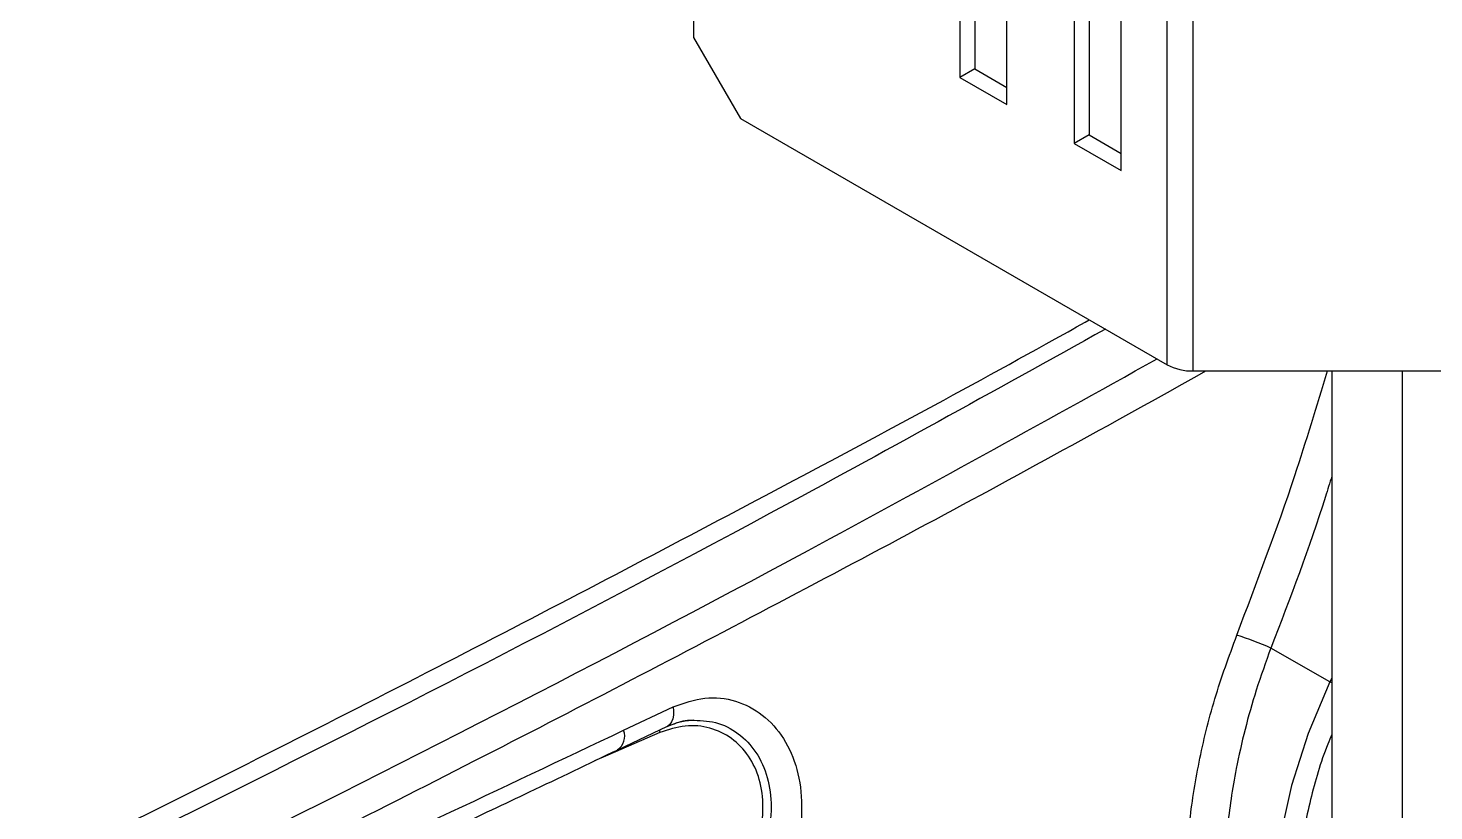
# Model space of a CAD drawing. Extents: x 8 to 113, y 1 to 87.
# Drawn here: x 18.066 to 20.717, y 6.502 to 7.979 of the extents above; entities that cross this region are included whole.
import ezdxf

# ---------------------------------------------------------------- set-up
doc = ezdxf.new("R2010")
doc.units = 0
doc.header["$MEASUREMENT"] = 0
doc.layers.add('OBJECT', color=7, linetype='CONTINUOUS')

msp = doc.modelspace()

# ---------------------------------------------------------------- linework, layer by layer
at = {"layer": 'OBJECT'}
for p, q in [((19.3209, 13.2892), (19.3209, 7.9613)), ((20.2136, 7.3438), (20.2136, 12.8759)), ((20.2631, 7.332), (20.2631, 12.8641)), ((19.8229, 8.7019), (19.8229, 7.8854)), ((19.8512, 8.6856), (19.8512, 7.9017)), ((19.9113, 7.8344), (19.9113, 8.6509)), ((20.0386, 8.5774), (20.0386, 7.7609)), ((20.0669, 8.5611), (20.0669, 7.7772)), ((20.127, 7.7099), (20.127, 8.5264)), ((19.3209, 7.9613), (19.4092, 7.8082)), ((19.8512, 7.9017), (19.8229, 7.8854)), ((19.8512, 7.9017), (19.9113, 7.867)), ((19.8229, 7.8854), (19.9113, 7.8344)), ((19.4092, 7.8082), (20.2136, 7.3438)), ((20.0669, 7.7772), (20.0386, 7.7609)), ((20.0669, 7.7772), (20.127, 7.7425)), ((20.0386, 7.7609), (20.127, 7.7099)), ((20.2631, 7.332), (20.8676, 7.332)), ((20.5244, 7.332), (20.5244, 5.7086)), ((20.6573, 7.332), (20.6573, 5.6319)), ((20.5209, 6.7456), (20.4095, 6.8094)), ((20.5244, 6.7529), (20.5209, 6.7456)), ((20.5244, 6.7437), (20.5209, 6.7456)), ((19.1889, 6.6544), (19.2823, 6.6985)), ((19.1779, 6.6176), (19.2714, 6.6618)), ((19.2571, 6.6499), (19.159, 6.6072)), ((19.159, 6.6072), (19.1339, 6.5965))]:
    msp.add_line(p, q, dxfattribs=at)
at = {"layer": 'OBJECT', "flags": 128}
for points in [[(20.5209, 6.7456), (20.4799, 6.6483), (20.4483, 6.5504), (20.4269, 6.4541), (20.4161, 6.3612), (20.4161, 6.2736), (20.4269, 6.1932), (20.4483, 6.1215), (20.4799, 6.0601), (20.5209, 6.0102)], [(19.2823, 6.6985), (19.2831, 6.6902), (19.2829, 6.6826), (19.2817, 6.6757), (19.2794, 6.67), (19.2762, 6.6654), (19.2722, 6.6622), (19.2699, 6.6611)]]:
    msp.add_lwpolyline(points, dxfattribs=at)
at = {"layer": 'OBJECT'}
for centre, radius, start, end in [((20.2611, 7.433), 0.101, 241.9599, 271.1435), ((20.142, 6.2009), 0.6647, 66.2701, 72.2065), ((19.1595, 6.6433), 0.0314, 303.7295, 20.6379), ((19.274, 6.653), 0.0172, 173.6529, 190.27)]:
    msp.add_arc(centre, radius, start, end, dxfattribs=at)
for points, knots in [([(17.107, 5.9257), (17.2994, 6.0163), (17.6913, 6.2009), (18.2798, 6.4898), (18.8654, 6.786), (19.4416, 7.0884), (19.8391, 7.301), (20.0457, 7.4165), (20.067, 7.4285)], [0, 0, 0, 0, 0.1891529, 0.3851663, 0.5880463, 0.7814733, 0.977427, 1, 1, 1, 1]), ([(20.0975, 7.4109), (19.8873, 7.2943), (19.3047, 6.9711), (18.3155, 6.4643), (17.5211, 6.0859), (17.1243, 5.8969)], [0, 0, 0, 0, 0.2201851, 0.6104297, 1, 1, 1, 1]), ([(17.1467, 5.8046), (17.5522, 5.9973), (18.3636, 6.3829), (19.3777, 6.9018), (19.9764, 7.2336), (20.1948, 7.3547)], [0, 0, 0, 0, 0.388118, 0.776745, 1, 1, 1, 1]), ([(17.1774, 5.7524), (17.3663, 5.841), (17.7505, 6.0212), (18.3274, 6.303), (18.9013, 6.5917), (19.4669, 6.8862), (19.9263, 7.1313), (20.1976, 7.2822), (20.2871, 7.332)], [0, 0, 0, 0, 0.176451, 0.3589388, 0.5474679, 0.7276616, 0.9101702, 1, 1, 1, 1]), ([(20.3452, 6.8338), (20.3831, 6.9336), (20.4455, 7.0977), (20.4961, 7.266), (20.516, 7.332)], [0, 0, 0, 0, 0.608137, 1, 1, 1, 1]), ([(20.5244, 7.1336), (20.5204, 7.1207), (20.487, 7.0109), (20.4459, 6.9039), (20.4095, 6.8094)], [0, 0, 0, 0, 0.117018, 1, 1, 1, 1]), ([(20.2502, 6.3687), (20.2513, 6.4045), (20.2536, 6.4762), (20.2725, 6.5934), (20.3015, 6.7138), (20.3306, 6.7938), (20.3452, 6.8338)], [0, 0, 0, 0, 0.249549, 0.499968, 0.749833, 1, 1, 1, 1]), ([(20.4095, 6.8094), (20.4, 6.783), (20.3815, 6.732), (20.3601, 6.6556), (20.3403, 6.5678), (20.3258, 6.4701), (20.3205, 6.3671), (20.3257, 6.2733), (20.3423, 6.191), (20.3692, 6.1211), (20.3961, 6.0879), (20.4095, 6.0714)], [0, 0, 0, 0, 0.0871593, 0.1683777, 0.2498715, 0.3771973, 0.4995656, 0.6219989, 0.7493523, 0.8747814, 1, 1, 1, 1]), ([(19.2823, 6.6985), (19.3023, 6.7055), (19.3423, 6.7196), (19.401, 6.7123), (19.4523, 6.686), (19.4926, 6.6411), (19.5185, 6.5819), (19.5273, 6.5126), (19.5194, 6.4378), (19.4999, 6.3897), (19.4901, 6.3657)], [0, 0, 0, 0, 0.125399, 0.250033, 0.374937, 0.500007, 0.625107, 0.75017, 0.875155, 1, 1, 1, 1]), ([(17.1795, 5.7433), (17.3943, 5.8363), (17.8363, 6.0278), (18.5068, 6.3312), (18.9575, 6.5448), (19.1889, 6.6544)], [0, 0, 0, 0, 0.315, 0.648332, 1, 1, 1, 1]), ([(19.4221, 6.3995), (19.4304, 6.4174), (19.4468, 6.4532), (19.454, 6.5099), (19.4471, 6.5625), (19.4262, 6.6074), (19.3938, 6.641), (19.3524, 6.6606), (19.3053, 6.6658), (19.2732, 6.6552), (19.2571, 6.6499)], [0, 0, 0, 0, 0.1248514, 0.2496703, 0.374509, 0.4994319, 0.6244738, 0.749587, 0.8746189, 1, 1, 1, 1]), ([(19.2712, 6.6617), (19.2793, 6.665), (19.2957, 6.6718), (19.3121, 6.6732), (19.3203, 6.6739)], [0, 0, 0, 0, 0.500585, 1, 1, 1, 1]), ([(19.2806, 6.665), (19.2916, 6.6696), (19.3036, 6.6745), (19.315, 6.6733), (19.316, 6.6732)], [0, 0, 0, 0, 0.912322, 1, 1, 1, 1]), ([(19.316, 6.6732), (19.3316, 6.6729), (19.3638, 6.6722), (19.4062, 6.6501), (19.4403, 6.6145), (19.4622, 6.5665), (19.4696, 6.5104), (19.4623, 6.4496), (19.4451, 6.4111), (19.4365, 6.3917)], [0, 0, 0, 0, 0.135537, 0.279645, 0.423505, 0.567298, 0.711235, 0.855462, 1, 1, 1, 1]), ([(20.5244, 6.6465), (20.5218, 6.6404), (20.5044, 6.5996), (20.4826, 6.5221), (20.4613, 6.4169), (20.4546, 6.3155), (20.4613, 6.2219), (20.4826, 6.1413), (20.5044, 6.089), (20.5218, 6.0682), (20.5244, 6.0652)], [0, 0, 0, 0, 0.0268709, 0.1810548, 0.3394352, 0.5, 0.6605648, 0.8189452, 0.9731291, 1, 1, 1, 1]), ([(17.1693, 5.7052), (17.232, 5.7322), (17.3445, 5.7806), (17.4932, 5.8454), (17.6086, 5.8961), (17.7044, 5.9384), (17.8842, 6.0181), (18.1105, 6.1197), (18.3759, 6.2409), (18.5442, 6.3186), (18.6675, 6.376), (18.7603, 6.4194), (18.8779, 6.4747), (19.0201, 6.542), (19.1228, 6.5912), (19.1783, 6.6177)], [0, 0, 0, 0, 0.091691, 0.164514, 0.218476, 0.261777, 0.30597, 0.484367, 0.5981, 0.703041, 0.737311, 0.783982, 0.843319, 0.915324, 1, 1, 1, 1])]:
    msp.add_open_spline(points, degree=3, knots=knots, dxfattribs=at)

doc.saveas('drawing.dxf')
